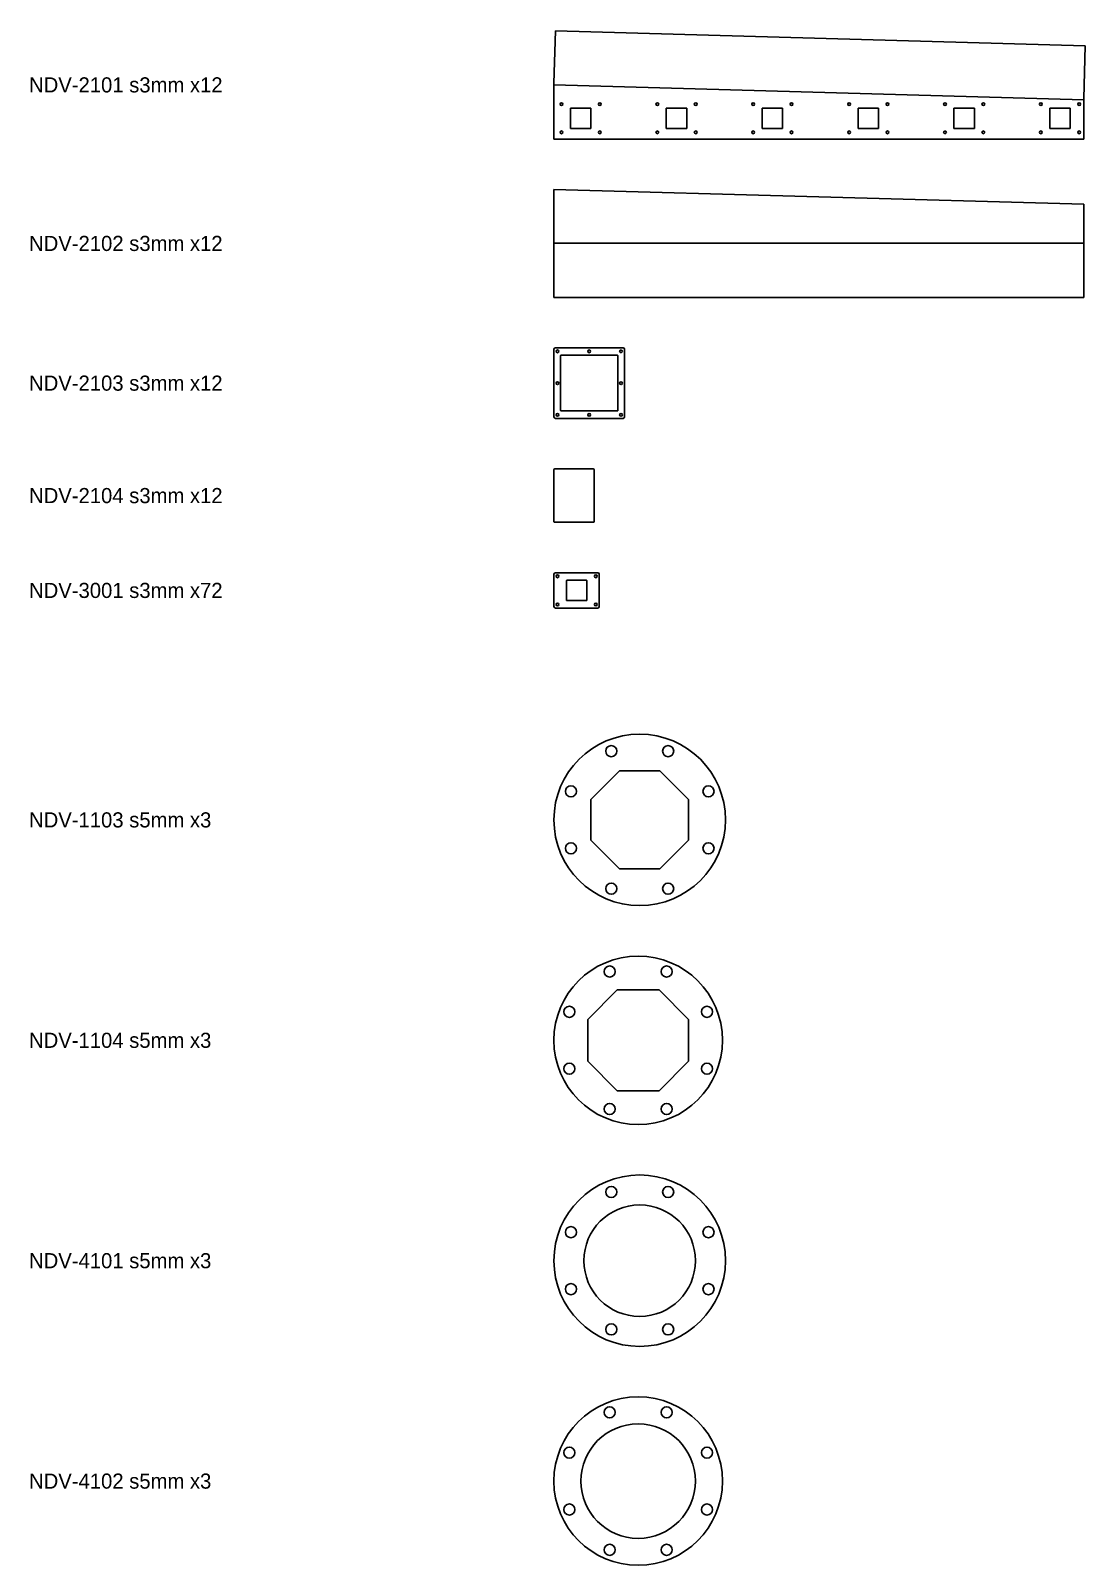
# Model space of a CAD drawing. Header units: millimetres. Extents: x 3 to 2190, y -6297 to 0.
# Drawn here: x 3 to 2093, y -6297 to -3254 of the extents above; entities that cross this region are included whole.
import ezdxf

# ---------------------------------------------------------------- set-up
doc = ezdxf.new("R2010")
doc.units = ezdxf.units.MM
for name, color, linetype in [('IV_BEND', 1, 'Continuous'), ('IV_BEND_DOWN', 1, 'Continuous'), ('IV_INTERIOR_PROFILES', 7, 'Continuous'), ('IV_OUTER_PROFILE', 7, 'Continuous'), ('LABELS', 3, 'Continuous')]:
    doc.layers.add(name, color=color, linetype=linetype)

msp = doc.modelspace()

# ---------------------------------------------------------------- linework, layer by layer
at = {"layer": 'IV_BEND'}
msp.add_line((1040, -3361.7), (2090, -3391.7), dxfattribs=at)
at = {"layer": 'IV_BEND_DOWN'}
msp.add_line((1040, -3675.6), (2090, -3675.6), dxfattribs=at)
at = {"layer": 'IV_INTERIOR_PROFILES'}
for p, q in [((1072.8, -3448.2), (1072.8, -3407.7)), ((1072.8, -3407.7), (1113.2, -3407.7)), ((1113.2, -3407.7), (1113.2, -3448.2)), ((1262.8, -3448.2), (1262.8, -3407.7)), ((1262.8, -3407.7), (1303.2, -3407.7)), ((1303.2, -3407.7), (1303.2, -3448.2)), ((1452.8, -3448.2), (1452.8, -3407.7)), ((1452.8, -3407.7), (1493.2, -3407.7)), ((1493.2, -3407.7), (1493.2, -3448.2)), ((1642.8, -3448.2), (1642.8, -3407.7)), ((1642.8, -3407.7), (1683.2, -3407.7)), ((1683.2, -3407.7), (1683.2, -3448.2)), ((1832.8, -3448.2), (1832.8, -3407.7)), ((1832.8, -3407.7), (1873.2, -3407.7)), ((1873.2, -3407.7), (1873.2, -3448.2)), ((2022.7, -3448.2), (2022.7, -3407.7)), ((2022.7, -3407.7), (2063.2, -3407.7)), ((2063.2, -3407.7), (2063.2, -3448.2)), ((1113.2, -3448.2), (1072.8, -3448.2)), ((1303.2, -3448.2), (1262.8, -3448.2)), ((1493.2, -3448.2), (1452.8, -3448.2)), ((1683.2, -3448.2), (1642.8, -3448.2)), ((1873.2, -3448.2), (1832.8, -3448.2)), ((2063.2, -3448.2), (2022.7, -3448.2)), ((1053.4, -4007.7), (1053.4, -3898.5)), ((1053.9, -3898), (1166.1, -3898)), ((1166.6, -3898.5), (1166.6, -4007.7)), ((1166.1, -4008.2), (1053.9, -4008.2)), ((1064.9, -4383.7), (1064.9, -4344.5)), ((1065.4, -4344), (1104.6, -4344)), ((1105.1, -4344.5), (1105.1, -4383.7)), ((1104.6, -4384.2), (1065.4, -4384.2)), ((1113, -4778.9), (1169.8, -4722.1)), ((1169.8, -4722.1), (1250.2, -4722.1)), ((1250.2, -4722.1), (1307, -4778.9)), ((1113, -4859.3), (1113, -4778.9)), ((1307, -4778.9), (1307, -4859.3)), ((1169.8, -4916.1), (1113, -4859.3)), ((1307, -4859.3), (1250.2, -4916.1)), ((1250.2, -4916.1), (1169.8, -4916.1)), ((1107, -5214.7), (1165.6, -5156.1)), ((1165.6, -5156.1), (1248.4, -5156.1)), ((1248.4, -5156.1), (1307, -5214.7)), ((1107, -5297.5), (1107, -5214.7)), ((1307, -5214.7), (1307, -5297.5)), ((1165.6, -5356.1), (1107, -5297.5)), ((1307, -5297.5), (1248.4, -5356.1)), ((1248.4, -5356.1), (1165.6, -5356.1))]:
    msp.add_line(p, q, dxfattribs=at)
for centre, radius in [((1055, -3399.9), 2.75), ((1131, -3399.9), 2.75), ((1245, -3399.9), 2.75), ((1321, -3399.9), 2.75), ((1435, -3399.9), 2.75), ((1511, -3399.9), 2.75), ((1625, -3399.9), 2.75), ((1701, -3399.9), 2.75), ((1815, -3399.9), 2.75), ((1891, -3399.9), 2.75), ((2005, -3399.9), 2.75), ((2081, -3399.9), 2.75), ((1055, -3455.9), 2.75), ((1131, -3455.9), 2.75), ((1245, -3455.9), 2.75), ((1321, -3455.9), 2.75), ((1435, -3455.9), 2.75), ((1511, -3455.9), 2.75), ((1625, -3455.9), 2.75), ((1701, -3455.9), 2.75), ((1815, -3455.9), 2.75), ((1891, -3455.9), 2.75), ((2005, -3455.9), 2.75), ((2081, -3455.9), 2.75), ((1047, -3890.1), 2.75), ((1110, -3890.1), 2.75), ((1173, -3890.1), 2.75), ((1047, -3953.1), 2.75), ((1173, -3953.1), 2.75), ((1047, -4016.1), 2.75), ((1110, -4016.1), 2.75), ((1173, -4016.1), 2.75), ((1047, -4336.1), 2.75), ((1123, -4336.1), 2.75), ((1047, -4392.1), 2.75), ((1123, -4392.1), 2.75), ((1153.6, -4682.8), 11), ((1266.4, -4682.8), 11), ((1073.7, -4762.6), 11), ((1346.3, -4762.6), 11), ((1073.7, -4875.5), 11), ((1346.3, -4875.5), 11), ((1153.6, -4955.4), 11), ((1266.4, -4955.4), 11), ((1150.6, -5119.8), 11), ((1263.4, -5119.8), 11), ((1070.7, -5199.6), 11), ((1343.3, -5199.6), 11), ((1070.7, -5312.5), 11), ((1343.3, -5312.5), 11), ((1150.6, -5392.4), 11), ((1263.4, -5392.4), 11), ((1153.6, -5556.8), 11), ((1266.4, -5556.8), 11), ((1210, -5693.1), 110.5), ((1073.7, -5636.6), 11), ((1346.3, -5636.6), 11), ((1073.7, -5749.5), 11), ((1346.3, -5749.5), 11), ((1153.6, -5829.4), 11), ((1266.4, -5829.4), 11), ((1150.6, -5993.8), 11), ((1263.4, -5993.8), 11), ((1207, -6130.1), 113.5), ((1070.7, -6073.6), 11), ((1343.3, -6073.6), 11), ((1070.7, -6186.5), 11), ((1343.3, -6186.5), 11), ((1150.6, -6266.4), 11), ((1263.4, -6266.4), 11)]:
    msp.add_circle(centre, radius, dxfattribs=at)
for centre, start, end in [((1053.9, -3898.5), 90, 180), ((1166.1, -3898.5), 0, 90), ((1053.9, -4007.7), 180, 270), ((1166.1, -4007.7), 270, 0), ((1065.4, -4344.5), 90, 180), ((1104.6, -4344.5), 0, 90), ((1065.4, -4383.7), 180, 270), ((1104.6, -4383.7), 270, 360)]:
    msp.add_arc(centre, 0.5, start, end, dxfattribs=at)
at = {"layer": 'IV_OUTER_PROFILE'}
for p, q in [((1040, -3358.5), (1043, -3254.3)), ((1043, -3254.3), (2093, -3284.3)), ((2093, -3284.3), (2090, -3388.5)), ((1040, -3364.9), (1040, -3358.5)), ((1040, -3469.2), (1040, -3364.9)), ((2090, -3388.5), (2090, -3394.9)), ((2090, -3394.9), (2090, -3469.2)), ((2090, -3469.2), (1040, -3469.2)), ((1040, -3783.1), (1040, -3569.2)), ((1040, -3569.2), (2090, -3598.2)), ((2090, -3598.2), (2090, -3783.1)), ((2090, -3783.1), (1040, -3783.1)), ((1040, -4020.1), (1040, -3886.1)), ((1043, -3883.1), (1177, -3883.1)), ((1180, -3886.1), (1180, -4020.1)), ((1177, -4023.1), (1043, -4023.1)), ((1040, -4227.1), (1040, -4125.1)), ((1042, -4123.1), (1118, -4123.1)), ((1120, -4125.1), (1120, -4227.1)), ((1118, -4229.1), (1042, -4229.1)), ((1040, -4396.1), (1040, -4332.1)), ((1043, -4329.1), (1127, -4329.1)), ((1130, -4332.1), (1130, -4396.1)), ((1127, -4399.1), (1043, -4399.1))]:
    msp.add_line(p, q, dxfattribs=at)
for centre, radius in [((1210, -4819.1), 170), ((1207, -5256.1), 167), ((1210, -5693.1), 170), ((1207, -6130.1), 167)]:
    msp.add_circle(centre, radius, dxfattribs=at)
for centre, radius, start, end in [((1043, -3886.1), 3, 90, 180), ((1177, -3886.1), 3, 0, 90), ((1043, -4020.1), 3, 180, 270), ((1177, -4020.1), 3, 270, 0), ((1042, -4125.1), 2, 90, 180), ((1118, -4125.1), 2, 0, 90), ((1042, -4227.1), 2, 180, 270), ((1118, -4227.1), 2, 270, 0), ((1043, -4332.1), 3, 90, 180), ((1127, -4332.1), 3, 0, 90), ((1043, -4396.1), 3, 180, 270), ((1127, -4396.1), 3, 270, 0)]:
    msp.add_arc(centre, radius, start, end, dxfattribs=at)

# ---------------------------------------------------------------- texts
at = {"layer": 'LABELS'}
for s, p in [('NDV-2101 s3mm x12', (0, -3376.8)), ('NDV-2102 s3mm x12', (0, -3691.1)), ('NDV-2103 s3mm x12', (0, -3968.1)), ('NDV-2104 s3mm x12', (0, -4191.1)), ('NDV-3001 s3mm x72', (0, -4379.1)), ('NDV-1103 s5mm x3', (0, -4834.1)), ('NDV-1104 s5mm x3', (0, -5271.1)), ('NDV-4101 s5mm x3', (0, -5708.1)), ('NDV-4102 s5mm x3', (0, -6145.1))]:
    msp.add_text(s, height=30, dxfattribs=at).set_placement(p)

doc.saveas('drawing.dxf')
